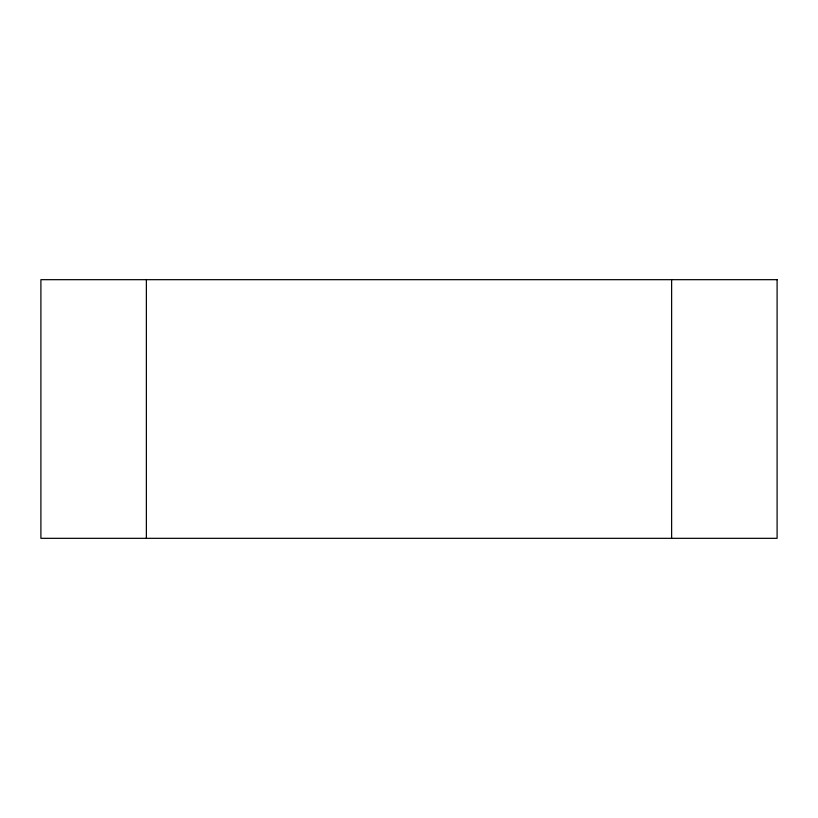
<?xml version="1.0" encoding="UTF-8"?>
<svg xmlns="http://www.w3.org/2000/svg" width="818" height="818" viewBox="0 0 818 818"><rect width="100%" height="100%" fill="white"/><g stroke="black" fill="none" stroke-linecap="round" stroke-linejoin="round"><path stroke-width="1.23" d="M671.629 279.674L671.629 538.326M146.371 279.674L146.371 538.326M777.1 279.674L40.9 279.674L40.9 538.326L777.1 538.326L777.1 279.674"/></g></svg>
